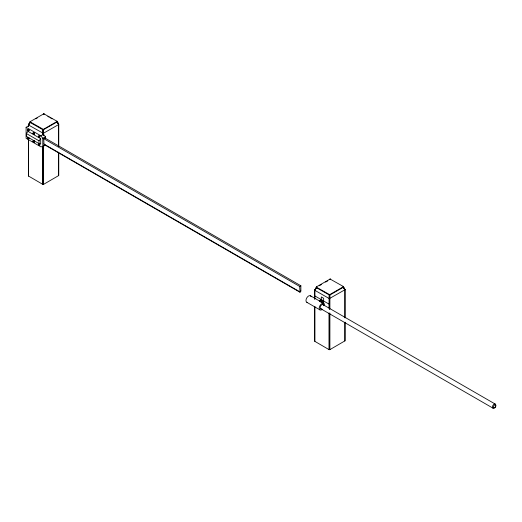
<?xml version="1.0" encoding="UTF-8"?>
<svg xmlns="http://www.w3.org/2000/svg" width="522" height="522" viewBox="0 0 522 522"><rect width="100%" height="100%" fill="white"/><g stroke="black" fill="none" stroke-linecap="round" stroke-linejoin="round"><path stroke-width="0.78" d="M27.535 130.2L28.593 129.469L29.069 130.774L28.136 131.12L27.731 130.741L27.535 130.2L28.103 129.874M28.508 131.107L28.429 130.167L27.659 129.808M28.508 139.106L29.193 138.389L28.508 139.106L27.731 138.748L27.659 137.815L28.227 137.488M33.473 132.94L33.878 133.312L34.439 132.986L34.517 133.919L33.578 134.258L33.18 133.886L33.101 132.953L34.041 132.614L33.101 132.953M33.95 134.245L33.878 133.312M33.101 140.96L34.041 140.614L34.517 141.925L33.578 142.265L33.18 141.893L33.101 140.96L33.669 140.633M33.95 142.252L33.473 140.947M39.959 137.064L39.026 137.403L38.621 137.032L38.55 136.098L39.489 135.759L39.887 136.131L39.32 136.457L38.55 136.098M39.398 137.39L39.32 136.457M39.959 145.07L39.026 145.41L38.621 145.038L38.55 144.098L39.117 143.772M39.398 145.397L39.32 144.464L38.55 144.098M300.868 291.041L299.98 292.248L44.011 144.464L43.718 138.656L44.899 137.978L300.868 285.762L300.868 291.041L299.687 291.72L43.718 143.935M314.851 290.33L316.502 287.805L316.508 286.846L330.106 279.061L343.235 286.434L345.049 289.697L329.343 298.617L314.851 290.33L316.508 286.846M30.074 122.363L28.566 125.045L43.319 133.332L58.594 124.582L57.094 121.306L43.822 113.776L30.074 121.717L30.217 122.52L43.117 129.893L57.094 121.959M314.688 290.004L316.508 287.361L314.688 290.004L314.688 299.08M28.403 124.719C32.925 118.703 27.425 124.288 28.403 126.494M26.328 133.495L28.025 131.381L40.696 138.695L40.696 143.752L39.006 143.596L26.328 136.275L26.328 133.495L39.006 140.81L39.006 143.596M39.006 140.81L40.696 138.695M30.074 121.848L43.346 129.378L57.094 121.443M28.403 139.322L28.403 175.979L42.752 184.344L43.613 184.344L58.764 175.522L58.764 152.659M343.378 286.728L329.63 294.662L316.358 287.133M343.378 287.244L329.63 295.178L316.358 287.648M314.688 306.381L314.688 341.264L329.036 349.629L329.897 349.629L345.049 340.807L345.049 322.146M35.835 118.84L37.238 118.024M45.453 145.083L42.797 146.617L40.84 146.812L26.1 138.304L26.1 127.29L28.756 125.756M28.031 129.795L28.593 129.469M28.429 130.167L28.997 129.841M28.625 130.709L29.193 130.383M28.136 131.12L28.703 130.794M32.984 133.345L33.545 133.019M33.18 133.886L33.747 133.56M34.074 133.854L34.641 133.528M33.578 134.258L34.145 133.932M28.031 137.801L28.593 137.475L28.997 137.847L28.429 138.173L27.659 137.815M27.535 138.206L28.103 137.88M28.136 139.12L28.703 138.793M38.922 136.085L39.489 135.759M38.426 136.49L38.993 136.164M26.1 127.29L40.84 135.798L43.496 134.265L45.453 136.718L45.453 138.239M39.515 136.999L40.083 136.673M39.026 137.403L39.594 137.077M32.984 141.351L33.545 141.025M33.878 141.318L34.439 140.992M33.18 141.893L33.747 141.566M34.074 141.86L34.641 141.534M33.578 142.265L34.145 141.938M42.752 184.344L42.797 138.252L45.453 136.718M38.922 144.085L39.489 143.759L39.887 144.131L39.32 144.464M38.426 144.496L38.993 144.17M38.621 145.038L39.189 144.711M39.515 145.005L40.083 144.672M39.026 145.41L39.594 145.083M43.718 138.656L299.687 286.441L300.868 285.762M319.314 285.743L321.421 284.529M325.63 282.095L327.738 280.882M47.828 116.399L49.231 117.215M50.634 118.024L52.037 118.833M314.851 295.922L329.036 304.111M310.473 295.785L323.712 303.432M323.007 304.639L495.241 404.08M320.678 308.678L492.912 408.119M306.74 302.251L319.979 309.892M345.049 289.547L343.235 286.95L345.049 289.547L345.049 317.944M56.95 121.15L58.764 124.262L58.764 146.317M58.764 124.262L56.95 121.665M40.84 135.798L42.797 138.252M344.879 289.867L343.228 287.394L343.235 286.434M299.98 292.248L299.687 286.441M28.429 138.173L28.625 138.715M344.885 289.371L344.885 317.722M344.879 322.322L344.879 340.977M330.609 279.146L330.609 279.661M330.335 279.061L330.335 279.577M330.106 279.061L330.106 279.577M329.839 279.146L329.839 279.668M329.897 294.578L329.897 309.063M329.897 313.122L329.897 349.629M329.63 294.662L329.604 309.161M329.604 313.22L329.604 349.727M329.402 294.662L329.343 309.161M329.343 313.22L329.343 349.727M329.128 294.578L329.036 308.176M329.036 313.056L329.036 349.629M323.666 301.011L323.666 298.284L321.304 296.914L321.304 299.648M314.857 289.834L314.851 299.171M314.851 306.486L314.851 341.44M58.594 146.486L58.594 124.582L56.944 121.593M58.594 152.17L58.594 175.692M44.05 113.776L44.05 114.292M43.822 113.776L43.822 114.292M43.613 129.293L43.613 135.668M43.613 145.403L43.613 184.344M43.554 113.861L43.554 114.383M43.346 129.378L43.319 134.957M43.319 145.501L43.319 184.442M43.117 129.378L43.058 134.957M43.058 146.31L43.058 184.442M42.843 129.293L42.752 134.833M30.224 121.561L30.217 122.52L28.566 125.045L28.566 126.644M28.566 139.576L28.566 176.155M321.415 308.743A2.329 1.344 -60 0 1 320.221 307.269A2.329 1.344 -60 0 1 321.989 304.678A2.329 1.344 -60 0 1 323.49 305.709M494.902 407.271A2.329 1.344 -60 0 1 492.481 407.512A2.329 1.344 -60 0 1 494.073 404.191A2.329 1.344 -60 0 1 495.665 405.672M495.502 406.227A2.329 1.344 -60 0 1 495.241 406.768M320.103 301.161A2.603 1.507 60 0 1 320.162 300.646M320.351 300.235A2.603 1.507 60 0 1 322.864 300.913A2.603 1.507 60 0 1 323.542 304.209M319.379 301.579A2.603 1.507 60 0 1 321.219 300.515A2.603 1.507 60 0 1 323.059 303.706M320.299 301.794A1.69 0.972 60 0 1 321.03 300.946A1.69 0.972 60 0 1 322.335 301.997M320.188 301.357A1.69 0.972 60 0 1 321.376 301.364A1.69 0.972 60 0 1 322.374 302.949M320.652 302.003A1.181 0.679 60 0 1 321.271 301.429A1.181 0.679 60 0 1 322.211 302.421M307.288 302.414A3.732 2.153 -60 0 1 307.001 297.527A3.732 2.153 -60 0 1 311.151 296.757M322.524 309.207A3.732 2.153 -60 0 1 319.249 308.691A3.732 2.153 -60 0 1 321.611 303.758A3.732 2.153 -60 0 1 324.482 305.135M494.973 407.636A1.775 1.024 -60 0 0 495.535 404.889A1.775 1.024 -60 0 0 493.434 406.749A1.775 1.024 -60 0 0 494.973 407.636"/></g></svg>
